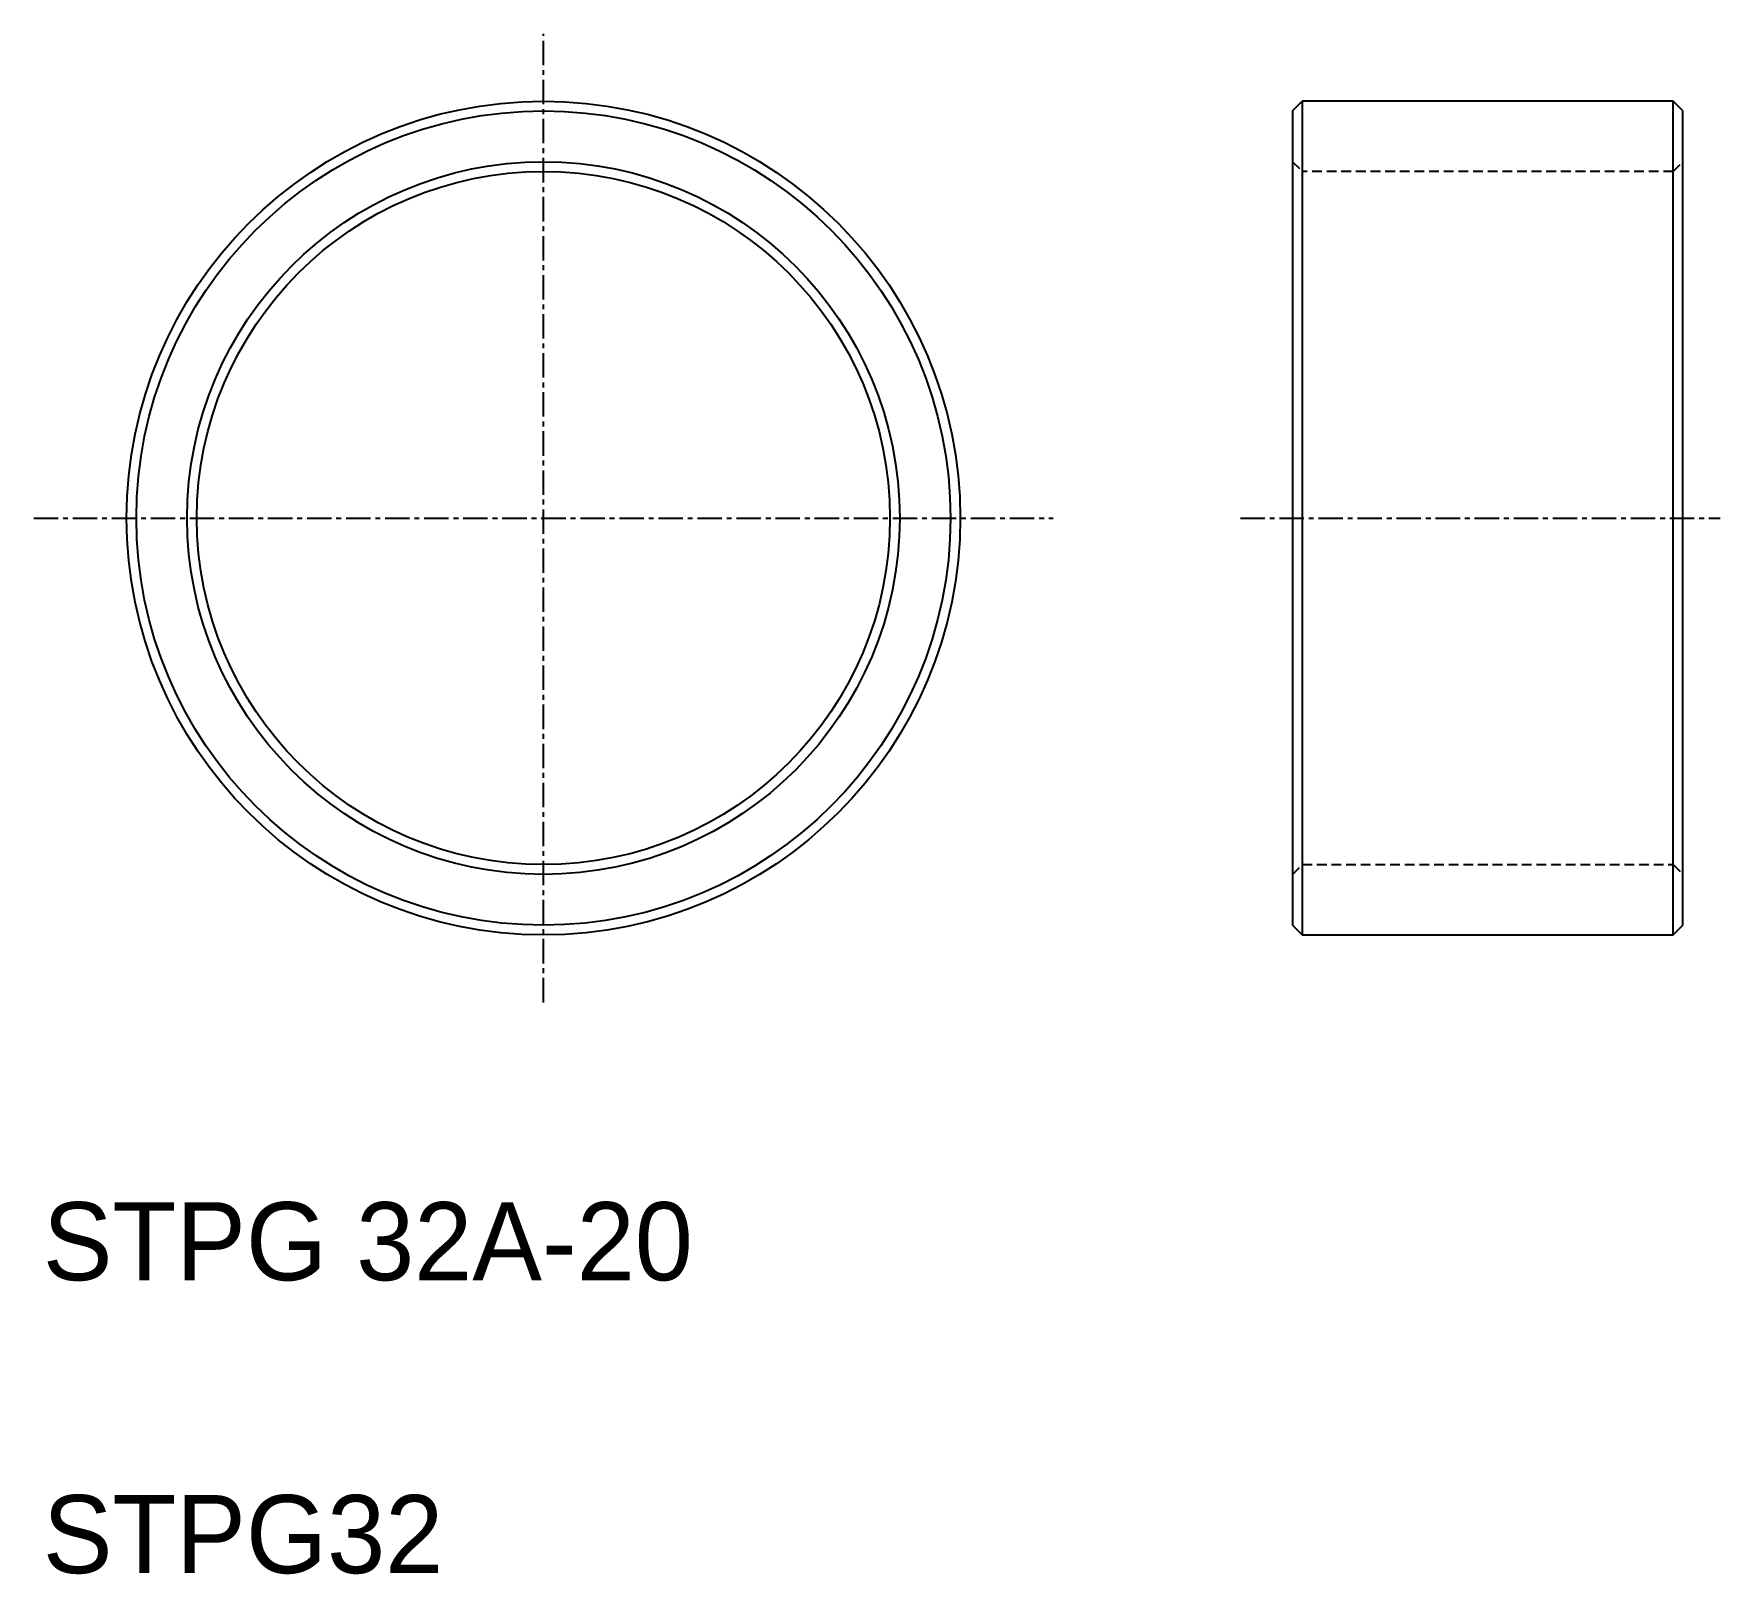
# Model space of a CAD drawing. Extents: x 9.5 to 95.9, y 9.9 to 88.8.
import ezdxf

# ---------------------------------------------------------------- set-up
doc = ezdxf.new("R2010")
doc.units = 0
doc.linetypes.add('CENTER', pattern=[2, 1.25, -0.25, 0.25, -0.25])
doc.linetypes.add('DASHED', pattern=[0.75, 0.5, -0.25])
doc.layers.get('0').update_dxf_attribs({"linetype": 'CONTINUOUS'})
doc.layers.add('CENTER', color=1, linetype='CENTER')

msp = doc.modelspace()

# ---------------------------------------------------------------- linework, layer by layer
at = {"color": 7, "linetype": 'CONTINUOUS'}
for p, q in [((74.012, 84.888), (74.512, 85.388)), ((74.012, 84.888), (74.012, 43.188)), ((93.512, 85.388), (74.512, 85.388)), ((74.512, 85.388), (74.512, 42.688)), ((93.512, 42.688), (93.512, 85.388)), ((94.012, 84.888), (93.512, 85.388)), ((94.012, 43.188), (94.012, 84.888)), ((74.012, 43.188), (74.512, 42.688)), ((74.512, 42.688), (93.512, 42.688)), ((93.512, 42.688), (94.012, 43.188))]:
    msp.add_line(p, q, dxfattribs=at)
at = {"color": 3, "linetype": 'DASHED'}
for p, q in [((74.012, 82.288), (74.512, 81.788)), ((93.512, 81.788), (94.012, 82.288)), ((93.512, 81.788), (74.512, 81.788)), ((74.012, 45.788), (74.512, 46.288)), ((74.512, 46.288), (93.512, 46.288)), ((93.512, 46.288), (94.012, 45.788))]:
    msp.add_line(p, q, dxfattribs=at)
at = {"color": 7, "linetype": 'CONTINUOUS'}
for radius in [21.35, 20.85, 18.25, 17.75]:
    msp.add_circle((35.641, 64.038), radius, dxfattribs=at)
at = {"layer": 'CENTER', "color": 1, "linetype": 'CENTER'}
for p, q in [((35.641, 39.232), (35.641, 88.843)), ((9.534, 64.038), (61.748, 64.038)), ((71.342, 64.038), (95.923, 64.038))]:
    msp.add_line(p, q, dxfattribs=at)

# ---------------------------------------------------------------- texts
at = {"color": 7, "linetype": 'CONTINUOUS'}
for s, p in [('STPG 32A-20', (10, 25)), ('STPG32', (10, 10))]:
    msp.add_text(s, height=4, dxfattribs=at).set_placement(p)

doc.saveas('drawing.dxf')
